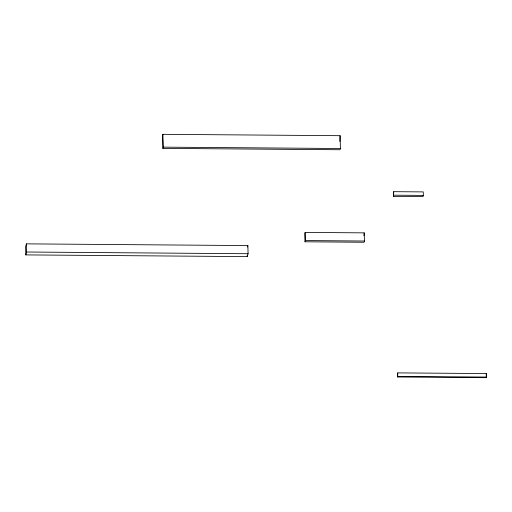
<?xml version="1.0" encoding="UTF-8"?>
<svg xmlns="http://www.w3.org/2000/svg" width="512" height="512" viewBox="0 0 512 512"><rect width="100%" height="100%" fill="white"/><g stroke="black" fill="none" stroke-linecap="round" stroke-linejoin="round"><path stroke-width="0.77" d="M26.406 243.859L25.6 246.739L25.811 254.899L247.283 256.608L248.083 253.734L247.872 245.574L26.406 243.859L26.618 252.019L25.811 254.899M162.906 134.323L162.56 135.552L162.893 148.378L340.07 149.747L340.416 148.512L340.077 135.693L162.906 134.323L163.238 147.142L162.893 148.378M247.469 247.014L247.872 245.574M305.165 232.403L304.819 233.638L305.03 241.798L364.09 242.253L364.435 241.024L364.224 232.864L305.165 232.403L305.376 240.563L305.03 241.798M340.077 135.693L339.853 141.453M364.224 232.864L363.917 235.578M393.715 191.68L393.459 196.41L422.989 196.64L423.334 195.405L423.238 191.904L393.715 191.68L393.459 196.41M397.722 372.883L397.638 376.992L486.227 377.677L486.4 377.062L486.31 373.568L397.722 372.883L397.638 376.992M486.31 373.568L486.227 377.677M163.238 147.142L340.416 148.512M393.805 195.174L423.334 195.405M305.376 240.563L364.435 241.024M26.618 252.019L248.083 253.734M397.811 376.378L486.4 377.062M247.245 255.13L247.283 256.608"/></g></svg>
